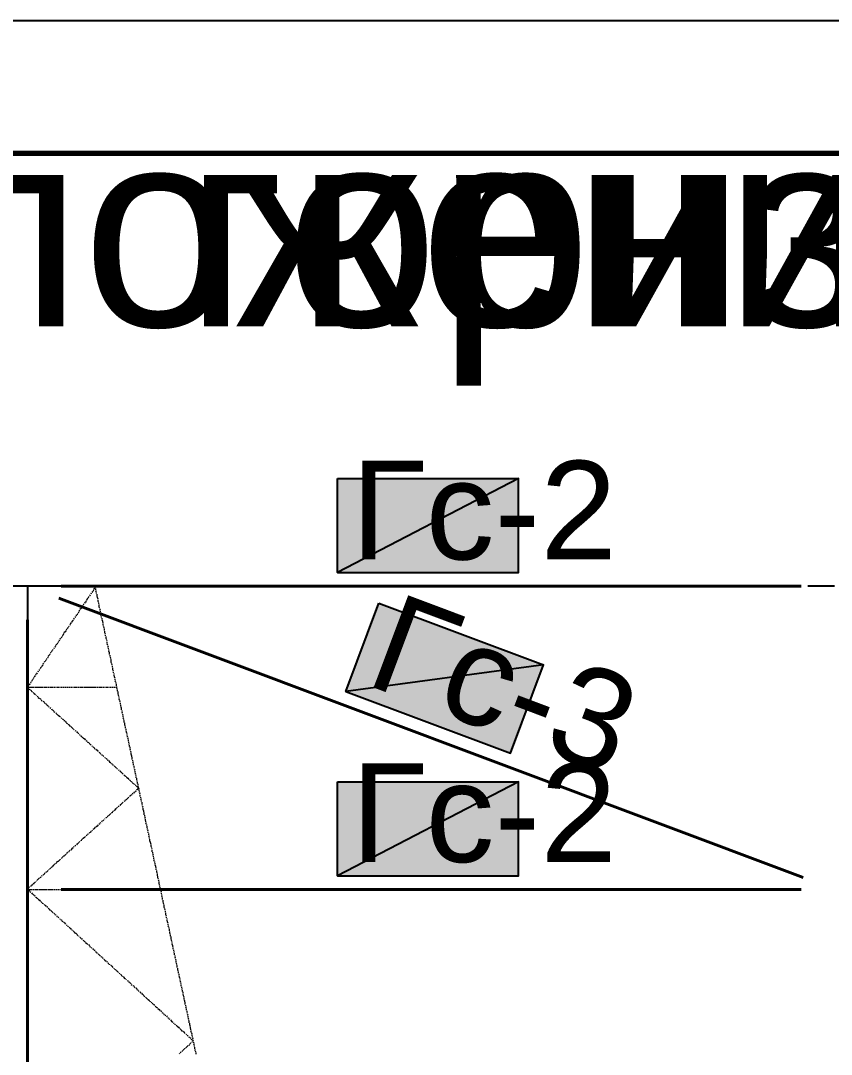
# Model space of a CAD drawing. Extents: x 0 to 604, y 0 to 420.
# Drawn here: x 169.57 to 199.69, y 381.6 to 420 of the extents above; entities that cross this region are included whole.
import ezdxf

# ---------------------------------------------------------------- set-up
doc = ezdxf.new("R2010")
doc.units = 0
doc.styles.add('TEYPDFCAD_TEXT', font='arial.ttf')

# ---------------------------------------------------------------- blocks, each defined once
blk = doc.blocks.new('A2-landscape')
for points in [[(594, 420), (0, 420)], [(589, 415), (20, 415)]]:
    blk.add_lwpolyline(points)

msp = doc.modelspace()

# ---------------------------------------------------------------- hatches: boundary and pattern name
at = {"true_color": 0xffffff}
h = msp.add_hatch(color=0, dxfattribs=at)
h.paths.add_polyline_path([(181.335, 402.992), (188.066, 402.992), (181.335, 399.5)])
h.paths.add_polyline_path([(188.066, 402.992), (181.335, 399.5), (188.066, 399.5)])
h = msp.add_hatch(color=0, dxfattribs=at)
h.paths.add_polyline_path([(182.88, 398.357), (188.997, 396.071), (181.652, 395.076)])
h.paths.add_polyline_path([(188.997, 396.071), (181.652, 395.076), (187.769, 392.79)])
h = msp.add_hatch(color=0, dxfattribs=at)
h.paths.add_polyline_path([(181.335, 391.731), (188.066, 391.731), (181.335, 388.239)])
h.paths.add_polyline_path([(188.066, 391.731), (181.335, 388.239), (188.066, 388.239)])

# ---------------------------------------------------------------- linework, layer by layer
at = {"color": 0, "lineweight": 0, "true_color": 0xffffff}
for p, q in [((181.335, 399.5), (188.066, 399.5)), ((181.652, 395.076), (187.769, 392.79)), ((181.335, 388.239), (188.066, 388.239))]:
    msp.add_line(p, q, dxfattribs=at)
at = {"color": 7, "lineweight": 25}
for p, q in [((173.313, 398.992), (153.31, 398.992)), ((169.82, 398.992), (169.82, 385.593)), ((175.81, 398.992), (174.815, 398.992)), ((197.316, 398.992), (177.313, 398.992)), ((199.813, 398.992), (198.818, 398.992)), ((169.82, 384.09), (169.82, 383.074))]:
    msp.add_line(p, q, dxfattribs=at)
at = {"color": 7, "lineweight": 40}
for p, q in [((198.565, 398.992), (171.069, 398.992)), ((198.649, 388.175), (170.984, 398.547)), ((169.82, 397.743), (169.82, 310.219)), ((198.565, 387.731), (171.069, 387.731))]:
    msp.add_line(p, q, dxfattribs=at)
at = {"color": 7, "lineweight": 5}
for p, q in [((172.339, 398.949), (172.318, 398.928)), ((172.339, 398.928), (172.339, 398.949)), ((172.085, 398.568), (172.043, 398.526)), ((172.106, 398.611), (172.085, 398.589)), ((172.149, 398.674), (172.127, 398.632)), ((172.191, 398.738), (172.17, 398.695)), ((172.233, 398.801), (172.212, 398.759)), ((172.275, 398.843), (172.254, 398.801)), ((172.318, 398.907), (172.275, 398.865)), ((172.36, 398.843), (172.36, 398.907)), ((172.381, 398.78), (172.36, 398.822)), ((172.381, 398.716), (172.381, 398.759)), ((172.403, 398.653), (172.403, 398.695)), ((172.424, 398.568), (172.403, 398.632)), ((172.445, 398.505), (172.424, 398.568)), ((171.831, 398.209), (171.81, 398.166)), ((171.873, 398.272), (171.852, 398.23)), ((171.916, 398.335), (171.894, 398.293)), ((171.958, 398.399), (171.937, 398.357)), ((172, 398.441), (171.979, 398.399)), ((172.043, 398.505), (172, 398.462)), ((172.445, 398.441), (172.445, 398.484)), ((172.466, 398.378), (172.445, 398.42)), ((172.487, 398.314), (172.466, 398.357)), ((172.487, 398.23), (172.487, 398.293)), ((172.508, 398.166), (172.487, 398.209)), ((171.556, 397.806), (171.535, 397.764)), ((171.598, 397.87), (171.577, 397.827)), ((171.641, 397.933), (171.619, 397.891)), ((171.683, 397.976), (171.662, 397.933)), ((171.725, 398.039), (171.704, 397.997)), ((171.768, 398.103), (171.725, 398.06)), ((171.81, 398.166), (171.768, 398.124)), ((172.53, 398.103), (172.508, 398.145)), ((172.53, 398.039), (172.53, 398.081)), ((172.551, 397.954), (172.551, 398.018)), ((172.572, 397.891), (172.551, 397.933)), ((172.572, 397.827), (172.572, 397.87)), ((172.593, 397.764), (172.593, 397.806)), ((171.323, 397.468), (171.302, 397.425)), ((171.365, 397.51), (171.344, 397.489)), ((171.408, 397.574), (171.387, 397.531)), ((171.45, 397.637), (171.408, 397.595)), ((171.492, 397.7), (171.45, 397.658)), ((171.535, 397.743), (171.492, 397.7)), ((172.614, 397.679), (172.593, 397.743)), ((172.635, 397.616), (172.614, 397.679)), ((172.635, 397.552), (172.635, 397.595)), ((172.656, 397.489), (172.635, 397.531)), ((172.678, 397.425), (172.656, 397.468)), ((171.048, 397.065), (171.027, 397.023)), ((171.09, 397.108), (171.069, 397.065)), ((171.132, 397.171), (171.111, 397.129)), ((171.175, 397.235), (171.132, 397.192)), ((171.217, 397.298), (171.175, 397.256)), ((171.26, 397.341), (171.217, 397.298)), ((171.281, 397.404), (171.26, 397.362)), ((172.678, 397.341), (172.678, 397.404)), ((172.699, 397.277), (172.699, 397.319)), ((172.72, 397.214), (172.699, 397.256)), ((172.72, 397.15), (172.72, 397.192)), ((172.741, 397.065), (172.741, 397.129)), ((172.762, 397.002), (172.741, 397.044)), ((170.773, 396.642), (170.751, 396.621)), ((170.815, 396.706), (170.794, 396.663)), ((170.857, 396.769), (170.836, 396.727)), ((170.9, 396.833), (170.857, 396.79)), ((170.942, 396.875), (170.9, 396.833)), ((170.984, 396.938), (170.942, 396.896)), ((171.006, 397.002), (170.984, 396.96)), ((172.784, 396.938), (172.762, 396.981)), ((172.784, 396.875), (172.784, 396.917)), ((172.805, 396.79), (172.784, 396.854)), ((172.826, 396.727), (172.805, 396.769)), ((172.826, 396.663), (172.826, 396.706)), ((172.847, 396.6), (172.847, 396.642)), ((170.54, 396.303), (170.519, 396.261)), ((170.582, 396.367), (170.561, 396.325)), ((170.625, 396.43), (170.582, 396.388)), ((170.667, 396.473), (170.625, 396.43)), ((170.688, 396.536), (170.667, 396.494)), ((170.73, 396.6), (170.709, 396.557)), ((172.868, 396.515), (172.847, 396.579)), ((172.868, 396.452), (172.868, 396.515)), ((172.889, 396.388), (172.889, 396.43)), ((172.911, 396.325), (172.889, 396.367)), ((172.932, 396.261), (172.911, 396.303)), ((170.265, 395.901), (170.244, 395.859)), ((170.307, 395.965), (170.286, 395.923)), ((170.349, 396.007), (170.307, 395.965)), ((170.392, 396.071), (170.349, 396.028)), ((170.413, 396.134), (170.392, 396.092)), ((170.455, 396.198), (170.434, 396.155)), ((170.498, 396.24), (170.476, 396.198)), ((172.932, 396.176), (172.932, 396.24)), ((172.953, 396.113), (172.932, 396.155)), ((172.974, 396.049), (172.953, 396.092)), ((172.974, 395.986), (172.974, 396.028)), ((172.995, 395.901), (172.995, 395.965)), ((173.016, 395.838), (172.995, 395.88)), ((169.989, 395.499), (169.968, 395.457)), ((170.032, 395.541), (170.011, 395.52)), ((170.074, 395.605), (170.032, 395.563)), ((170.117, 395.668), (170.074, 395.626)), ((170.138, 395.732), (170.117, 395.69)), ((170.18, 395.774), (170.159, 395.732)), ((170.222, 395.838), (170.201, 395.796)), ((173.016, 395.774), (173.016, 395.817)), ((173.037, 395.711), (173.037, 395.753)), ((173.059, 395.626), (173.037, 395.69)), ((173.08, 395.563), (173.059, 395.626)), ((173.08, 395.499), (173.08, 395.541)), ((169.841, 395.266), (169.82, 395.245)), ((169.82, 395.245), (169.863, 395.203)), ((169.82, 395.203), (169.82, 395.245)), ((169.82, 395.245), (169.863, 395.245)), ((169.82, 395.139), (169.82, 395.182)), ((169.82, 395.055), (169.82, 395.118)), ((169.863, 395.33), (169.841, 395.288)), ((169.863, 395.182), (169.905, 395.16)), ((169.905, 395.372), (169.884, 395.33)), ((169.884, 395.245), (169.926, 395.245)), ((169.947, 395.436), (169.926, 395.393)), ((169.926, 395.139), (169.968, 395.118)), ((169.947, 395.245), (169.989, 395.245)), ((170.011, 395.245), (170.074, 395.245)), ((170.095, 395.245), (170.138, 395.245)), ((170.159, 395.245), (170.201, 395.245)), ((170.222, 395.245), (170.286, 395.245)), ((170.307, 395.245), (170.349, 395.245)), ((170.37, 395.245), (170.413, 395.245)), ((170.434, 395.245), (170.498, 395.245)), ((170.519, 395.245), (170.561, 395.245)), ((170.582, 395.245), (170.625, 395.245)), ((170.646, 395.245), (170.709, 395.245)), ((170.709, 395.245), (170.773, 395.245)), ((170.794, 395.245), (170.836, 395.245)), ((170.857, 395.245), (170.9, 395.245)), ((170.921, 395.245), (170.984, 395.245)), ((171.006, 395.245), (171.048, 395.245)), ((171.069, 395.245), (171.111, 395.245)), ((171.132, 395.245), (171.196, 395.245)), ((171.217, 395.245), (171.26, 395.245)), ((171.281, 395.245), (171.323, 395.245)), ((171.344, 395.245), (171.408, 395.245)), ((171.429, 395.245), (171.471, 395.245)), ((171.492, 395.245), (171.535, 395.245)), ((171.556, 395.245), (171.619, 395.245)), ((171.619, 395.245), (171.683, 395.245)), ((171.704, 395.245), (171.746, 395.245)), ((171.768, 395.245), (171.81, 395.245)), ((171.831, 395.245), (171.894, 395.245)), ((171.916, 395.245), (171.958, 395.245)), ((171.979, 395.245), (172.022, 395.245)), ((172.043, 395.245), (172.106, 395.245)), ((172.127, 395.245), (172.17, 395.245)), ((172.191, 395.245), (172.233, 395.245)), ((172.254, 395.245), (172.318, 395.245)), ((172.339, 395.245), (172.381, 395.245)), ((172.403, 395.245), (172.445, 395.245)), ((172.466, 395.245), (172.53, 395.245)), ((172.53, 395.245), (172.593, 395.245)), ((172.614, 395.245), (172.656, 395.245)), ((172.678, 395.245), (172.72, 395.245)), ((172.741, 395.245), (172.805, 395.245)), ((172.826, 395.245), (172.868, 395.245)), ((172.889, 395.245), (172.932, 395.245)), ((172.953, 395.245), (173.016, 395.245)), ((173.037, 395.245), (173.08, 395.245)), ((173.101, 395.436), (173.08, 395.478)), ((173.122, 395.372), (173.101, 395.414)), ((173.101, 395.245), (173.143, 395.245)), ((173.122, 395.288), (173.122, 395.351)), ((173.143, 395.224), (173.143, 395.266)), ((173.165, 395.16), (173.143, 395.203)), ((173.165, 395.097), (173.165, 395.139)), ((169.82, 394.991), (169.82, 395.055)), ((169.82, 394.928), (169.82, 394.97)), ((169.82, 394.864), (169.82, 394.906)), ((169.82, 394.779), (169.82, 394.843)), ((169.82, 394.716), (169.82, 394.758)), ((169.968, 395.097), (170.011, 395.055)), ((170.032, 395.055), (170.053, 395.012)), ((170.074, 395.012), (170.117, 394.97)), ((170.138, 394.949), (170.159, 394.928)), ((170.18, 394.906), (170.222, 394.885)), ((170.222, 394.864), (170.265, 394.822)), ((170.286, 394.822), (170.328, 394.779)), ((170.328, 394.758), (170.37, 394.737)), ((173.186, 395.012), (173.186, 395.076)), ((173.207, 394.949), (173.186, 394.991)), ((173.228, 394.885), (173.207, 394.928)), ((173.228, 394.822), (173.228, 394.864)), ((173.249, 394.737), (173.228, 394.801)), ((169.82, 394.652), (169.82, 394.695)), ((169.82, 394.568), (169.82, 394.631)), ((169.82, 394.504), (169.82, 394.547)), ((169.82, 394.441), (169.82, 394.483)), ((169.82, 394.356), (169.82, 394.42)), ((169.82, 394.293), (169.82, 394.335)), ((170.392, 394.716), (170.434, 394.695)), ((170.434, 394.674), (170.476, 394.631)), ((170.498, 394.631), (170.519, 394.589)), ((170.54, 394.589), (170.582, 394.547)), ((170.603, 394.525), (170.625, 394.504)), ((170.646, 394.483), (170.688, 394.462)), ((170.709, 394.441), (170.73, 394.399)), ((170.751, 394.399), (170.794, 394.356)), ((170.794, 394.335), (170.836, 394.314)), ((173.27, 394.674), (173.249, 394.716)), ((173.27, 394.61), (173.27, 394.652)), ((173.292, 394.547), (173.292, 394.589)), ((173.313, 394.462), (173.292, 394.525)), ((173.313, 394.399), (173.313, 394.462)), ((173.334, 394.335), (173.334, 394.377)), ((169.82, 394.229), (169.82, 394.271)), ((169.82, 394.144), (169.82, 394.208)), ((169.82, 394.081), (169.82, 394.144)), ((169.82, 394.017), (169.82, 394.06)), ((169.82, 393.954), (169.82, 393.996)), ((170.857, 394.293), (170.9, 394.271)), ((170.9, 394.25), (170.942, 394.208)), ((170.963, 394.208), (171.006, 394.166)), ((171.006, 394.166), (171.048, 394.123)), ((171.069, 394.102), (171.09, 394.081)), ((171.111, 394.06), (171.154, 394.039)), ((171.175, 394.017), (171.196, 393.975)), ((171.217, 393.975), (171.26, 393.933)), ((173.355, 394.271), (173.334, 394.314)), ((173.376, 394.208), (173.355, 394.25)), ((173.376, 394.123), (173.376, 394.187)), ((173.397, 394.06), (173.376, 394.102)), ((173.418, 393.996), (173.397, 394.039)), ((173.418, 393.933), (173.418, 393.975)), ((169.82, 393.869), (169.82, 393.933)), ((169.82, 393.806), (169.82, 393.848)), ((169.82, 393.742), (169.82, 393.785)), ((169.82, 393.658), (169.82, 393.721)), ((169.82, 393.594), (169.82, 393.637)), ((169.82, 393.531), (169.82, 393.573)), ((171.26, 393.912), (171.302, 393.89)), ((171.323, 393.869), (171.365, 393.848)), ((171.365, 393.827), (171.408, 393.785)), ((171.429, 393.785), (171.471, 393.742)), ((171.471, 393.742), (171.513, 393.7)), ((171.535, 393.679), (171.556, 393.658)), ((171.577, 393.637), (171.619, 393.615)), ((171.641, 393.594), (171.662, 393.552)), ((173.44, 393.848), (173.44, 393.912)), ((173.461, 393.785), (173.44, 393.827)), ((173.461, 393.721), (173.461, 393.764)), ((173.482, 393.658), (173.482, 393.7)), ((173.503, 393.573), (173.482, 393.637)), ((173.524, 393.51), (173.503, 393.573)), ((169.82, 393.446), (169.82, 393.51)), ((169.82, 393.382), (169.82, 393.425)), ((169.82, 393.319), (169.82, 393.361)), ((169.82, 393.234), (169.82, 393.298)), ((169.82, 393.171), (169.82, 393.234)), ((171.683, 393.552), (171.725, 393.51)), ((171.746, 393.488), (171.768, 393.467)), ((171.789, 393.446), (171.831, 393.425)), ((171.831, 393.404), (171.873, 393.361)), ((171.894, 393.361), (171.937, 393.319)), ((171.937, 393.319), (171.979, 393.277)), ((172, 393.255), (172.043, 393.234)), ((172.043, 393.213), (172.085, 393.192)), ((173.524, 393.446), (173.524, 393.488)), ((173.546, 393.382), (173.524, 393.425)), ((173.567, 393.319), (173.546, 393.361)), ((173.567, 393.234), (173.567, 393.298)), ((173.588, 393.171), (173.588, 393.213)), ((169.82, 393.107), (169.82, 393.15)), ((169.82, 393.044), (169.82, 393.086)), ((169.82, 392.959), (169.82, 393.023)), ((169.82, 392.896), (169.82, 392.938)), ((169.82, 392.832), (169.82, 392.874)), ((169.82, 392.747), (169.82, 392.811)), ((172.106, 393.171), (172.127, 393.128)), ((172.149, 393.128), (172.191, 393.086)), ((172.212, 393.065), (172.233, 393.044)), ((172.254, 393.023), (172.297, 393.002)), ((172.297, 392.98), (172.339, 392.938)), ((172.36, 392.938), (172.403, 392.896)), ((172.403, 392.896), (172.445, 392.853)), ((172.466, 392.832), (172.508, 392.811)), ((173.609, 393.107), (173.588, 393.15)), ((173.609, 393.044), (173.609, 393.086)), ((173.63, 392.959), (173.63, 393.023)), ((173.651, 392.896), (173.63, 392.938)), ((173.673, 392.832), (173.651, 392.874)), ((173.673, 392.769), (173.673, 392.811)), ((169.82, 392.684), (169.82, 392.726)), ((169.82, 392.62), (169.82, 392.663)), ((169.82, 392.536), (169.82, 392.599)), ((169.82, 392.472), (169.82, 392.515)), ((169.82, 392.409), (169.82, 392.451)), ((172.508, 392.79), (172.551, 392.769)), ((172.572, 392.747), (172.593, 392.705)), ((172.614, 392.705), (172.656, 392.663)), ((172.678, 392.642), (172.699, 392.62)), ((172.72, 392.599), (172.762, 392.578)), ((172.784, 392.557), (172.805, 392.515)), ((172.826, 392.515), (172.868, 392.472)), ((172.868, 392.472), (172.911, 392.43)), ((173.694, 392.684), (173.673, 392.747)), ((173.715, 392.62), (173.694, 392.684)), ((173.715, 392.557), (173.715, 392.599)), ((173.736, 392.493), (173.736, 392.536)), ((173.757, 392.43), (173.736, 392.472)), ((169.82, 392.324), (169.82, 392.388)), ((169.82, 392.261), (169.82, 392.324)), ((169.82, 392.197), (169.82, 392.239)), ((169.82, 392.134), (169.82, 392.176)), ((169.82, 392.049), (169.82, 392.113)), ((172.932, 392.409), (172.974, 392.388)), ((172.974, 392.366), (173.016, 392.345)), ((173.037, 392.324), (173.08, 392.282)), ((173.08, 392.282), (173.122, 392.239)), ((173.143, 392.218), (173.165, 392.197)), ((173.186, 392.176), (173.228, 392.155)), ((173.249, 392.134), (173.27, 392.091)), ((173.292, 392.091), (173.334, 392.049)), ((173.334, 392.049), (173.376, 392.007)), ((173.757, 392.345), (173.757, 392.409)), ((173.778, 392.282), (173.778, 392.324)), ((173.799, 392.218), (173.778, 392.261)), ((173.821, 392.155), (173.799, 392.197)), ((173.821, 392.07), (173.821, 392.134)), ((173.842, 392.007), (173.821, 392.049)), ((169.82, 391.985), (169.82, 392.028)), ((169.82, 391.922), (169.82, 391.964)), ((169.82, 391.837), (169.82, 391.901)), ((169.82, 391.774), (169.82, 391.816)), ((169.82, 391.71), (169.82, 391.753)), ((169.82, 391.626), (169.82, 391.689)), ((173.397, 391.985), (173.44, 391.964)), ((173.44, 391.943), (173.482, 391.922)), ((173.503, 391.901), (173.546, 391.858)), ((173.546, 391.858), (173.588, 391.816)), ((173.609, 391.795), (173.651, 391.774)), ((173.651, 391.753), (173.694, 391.731)), ((173.715, 391.71), (173.736, 391.668)), ((173.757, 391.668), (173.799, 391.626)), ((173.863, 391.943), (173.842, 391.985)), ((173.863, 391.88), (173.863, 391.922)), ((173.884, 391.795), (173.884, 391.858)), ((173.905, 391.731), (173.884, 391.774)), ((173.905, 391.668), (173.905, 391.71)), ((169.82, 391.562), (169.82, 391.604)), ((169.82, 391.499), (169.82, 391.541)), ((169.82, 391.414), (169.82, 391.478)), ((169.82, 391.351), (169.82, 391.414)), ((169.82, 391.287), (169.82, 391.329)), ((169.82, 391.223), (169.82, 391.266)), ((173.736, 391.308), (173.715, 391.266)), ((173.799, 391.351), (173.757, 391.308)), ((173.821, 391.626), (173.842, 391.583)), ((173.842, 391.393), (173.821, 391.351)), ((173.863, 391.562), (173.905, 391.541)), ((173.905, 391.435), (173.863, 391.414)), ((173.905, 391.52), (173.948, 391.499)), ((173.948, 391.499), (173.905, 391.456)), ((173.927, 391.604), (173.927, 391.647)), ((173.948, 391.52), (173.927, 391.583)), ((173.969, 391.456), (173.948, 391.52)), ((173.969, 391.393), (173.969, 391.435)), ((173.99, 391.329), (173.969, 391.372)), ((174.011, 391.266), (173.99, 391.308)), ((169.82, 391.139), (169.82, 391.202)), ((169.82, 391.075), (169.82, 391.118)), ((169.82, 391.012), (169.82, 391.054)), ((169.82, 390.927), (169.82, 390.991)), ((169.82, 390.864), (169.82, 390.906)), ((173.27, 390.885), (173.249, 390.842)), ((173.334, 390.927), (173.292, 390.885)), ((173.376, 390.969), (173.334, 390.927)), ((173.44, 391.012), (173.397, 390.991)), ((173.482, 391.054), (173.44, 391.033)), ((173.546, 391.118), (173.503, 391.075)), ((173.588, 391.16), (173.546, 391.118)), ((173.651, 391.202), (173.609, 391.181)), ((173.694, 391.245), (173.651, 391.223)), ((174.011, 391.181), (174.011, 391.245)), ((174.032, 391.118), (174.032, 391.16)), ((174.054, 391.054), (174.032, 391.096)), ((174.054, 390.991), (174.054, 391.033)), ((174.075, 390.906), (174.075, 390.969)), ((174.096, 390.842), (174.075, 390.885)), ((169.82, 390.8), (169.82, 390.842)), ((169.82, 390.716), (169.82, 390.779)), ((169.82, 390.652), (169.82, 390.694)), ((169.82, 390.589), (169.82, 390.631)), ((169.82, 390.504), (169.82, 390.567)), ((169.82, 390.44), (169.82, 390.504)), ((172.868, 390.504), (172.826, 390.461)), ((172.911, 390.546), (172.868, 390.504)), ((172.974, 390.589), (172.932, 390.567)), ((173.016, 390.631), (172.974, 390.61)), ((173.08, 390.694), (173.037, 390.652)), ((173.122, 390.737), (173.08, 390.694)), ((173.165, 390.779), (173.143, 390.758)), ((173.228, 390.821), (173.186, 390.8)), ((174.117, 390.779), (174.096, 390.821)), ((174.117, 390.716), (174.117, 390.758)), ((174.138, 390.631), (174.117, 390.694)), ((174.159, 390.567), (174.138, 390.631)), ((174.159, 390.504), (174.159, 390.546)), ((169.82, 390.377), (169.82, 390.419)), ((169.82, 390.313), (169.82, 390.356)), ((169.82, 390.229), (169.82, 390.292)), ((169.82, 390.165), (169.82, 390.207)), ((169.82, 390.102), (169.82, 390.144)), ((172.445, 390.123), (172.403, 390.08)), ((172.508, 390.165), (172.466, 390.144)), ((172.551, 390.207), (172.508, 390.186)), ((172.593, 390.271), (172.572, 390.229)), ((172.656, 390.313), (172.614, 390.271)), ((172.699, 390.356), (172.678, 390.334)), ((172.762, 390.398), (172.72, 390.377)), ((172.805, 390.461), (172.784, 390.419)), ((174.18, 390.44), (174.18, 390.483)), ((174.202, 390.377), (174.18, 390.419)), ((174.202, 390.292), (174.202, 390.356)), ((174.223, 390.229), (174.223, 390.271)), ((174.244, 390.165), (174.223, 390.207)), ((174.265, 390.102), (174.244, 390.144)), ((169.82, 390.017), (169.82, 390.08)), ((169.82, 389.953), (169.82, 389.996)), ((169.82, 389.89), (169.82, 389.932)), ((169.82, 389.805), (169.82, 389.869)), ((169.82, 389.742), (169.82, 389.784)), ((172.043, 389.742), (172, 389.721)), ((172.085, 389.784), (172.043, 389.763)), ((172.127, 389.848), (172.106, 389.805)), ((172.191, 389.89), (172.149, 389.848)), ((172.233, 389.932), (172.212, 389.911)), ((172.297, 389.975), (172.254, 389.953)), ((172.339, 390.038), (172.297, 389.996)), ((172.403, 390.08), (172.36, 390.038)), ((174.265, 390.017), (174.265, 390.08)), ((174.286, 389.953), (174.265, 389.996)), ((174.308, 389.89), (174.286, 389.932)), ((174.308, 389.827), (174.308, 389.869)), ((174.329, 389.742), (174.329, 389.805)), ((169.82, 389.678), (169.82, 389.721)), ((169.82, 389.594), (169.82, 389.657)), ((169.82, 389.53), (169.82, 389.594)), ((169.82, 389.467), (169.82, 389.509)), ((169.82, 389.403), (169.82, 389.445)), ((169.82, 389.318), (169.82, 389.382)), ((171.619, 389.361), (171.577, 389.34)), ((171.662, 389.424), (171.641, 389.382)), ((171.725, 389.467), (171.683, 389.424)), ((171.768, 389.509), (171.746, 389.488)), ((171.831, 389.551), (171.789, 389.53)), ((171.873, 389.615), (171.831, 389.572)), ((171.937, 389.657), (171.894, 389.615)), ((171.979, 389.699), (171.937, 389.657)), ((174.35, 389.678), (174.329, 389.721)), ((174.35, 389.615), (174.35, 389.657)), ((174.371, 389.551), (174.371, 389.594)), ((174.392, 389.467), (174.371, 389.53)), ((174.413, 389.403), (174.392, 389.467)), ((174.413, 389.34), (174.413, 389.382)), ((169.82, 389.255), (169.82, 389.297)), ((169.82, 389.192), (169.82, 389.234)), ((169.82, 389.107), (169.82, 389.17)), ((169.82, 389.043), (169.82, 389.086)), ((169.82, 388.98), (169.82, 389.022)), ((171.196, 389.001), (171.175, 388.959)), ((171.26, 389.043), (171.217, 389.001)), ((171.302, 389.086), (171.26, 389.065)), ((171.365, 389.128), (171.323, 389.107)), ((171.408, 389.192), (171.365, 389.149)), ((171.471, 389.234), (171.429, 389.192)), ((171.513, 389.276), (171.471, 389.234)), ((171.556, 389.318), (171.535, 389.297)), ((174.435, 389.276), (174.413, 389.318)), ((174.456, 389.213), (174.435, 389.255)), ((174.456, 389.128), (174.456, 389.192)), ((174.477, 389.065), (174.477, 389.107)), ((174.498, 389.001), (174.477, 389.043)), ((174.498, 388.937), (174.498, 388.98)), ((169.82, 388.895), (169.82, 388.959)), ((169.82, 388.832), (169.82, 388.874)), ((169.82, 388.768), (169.82, 388.81)), ((169.82, 388.683), (169.82, 388.747)), ((169.82, 388.62), (169.82, 388.683)), ((169.82, 388.557), (169.82, 388.599)), ((170.73, 388.578), (170.709, 388.535)), ((170.794, 388.62), (170.751, 388.578)), ((170.836, 388.662), (170.794, 388.641)), ((170.9, 388.705), (170.857, 388.683)), ((170.942, 388.768), (170.9, 388.726)), ((171.006, 388.81), (170.963, 388.768)), ((171.048, 388.853), (171.006, 388.81)), ((171.09, 388.895), (171.069, 388.874)), ((171.154, 388.959), (171.111, 388.916)), ((174.519, 388.853), (174.519, 388.916)), ((174.54, 388.789), (174.519, 388.832)), ((174.561, 388.726), (174.54, 388.768)), ((174.561, 388.662), (174.561, 388.705)), ((174.583, 388.578), (174.561, 388.641)), ((174.604, 388.514), (174.583, 388.578)), ((169.82, 388.493), (169.82, 388.535)), ((169.82, 388.408), (169.82, 388.472)), ((169.82, 388.345), (169.82, 388.387)), ((169.82, 388.281), (169.82, 388.324)), ((169.82, 388.197), (169.82, 388.26)), ((170.328, 388.197), (170.286, 388.154)), ((170.37, 388.239), (170.328, 388.218)), ((170.434, 388.281), (170.392, 388.26)), ((170.476, 388.345), (170.434, 388.303)), ((170.519, 388.387), (170.498, 388.345)), ((170.582, 388.43), (170.54, 388.387)), ((170.625, 388.472), (170.603, 388.451)), ((170.688, 388.535), (170.646, 388.493)), ((174.604, 388.451), (174.604, 388.493)), ((174.625, 388.387), (174.625, 388.43)), ((174.646, 388.324), (174.625, 388.366)), ((174.646, 388.239), (174.646, 388.303)), ((174.667, 388.175), (174.667, 388.218)), ((169.82, 388.133), (169.82, 388.175)), ((169.82, 388.07), (169.82, 388.112)), ((169.82, 387.985), (169.82, 388.048)), ((169.82, 387.921), (169.82, 387.964)), ((169.82, 387.858), (169.82, 387.9)), ((169.82, 387.773), (169.82, 387.837)), ((169.905, 387.816), (169.863, 387.795)), ((169.968, 387.858), (169.926, 387.837)), ((170.011, 387.921), (169.968, 387.879)), ((170.053, 387.964), (170.032, 387.921)), ((170.117, 388.006), (170.074, 387.964)), ((170.159, 388.048), (170.138, 388.027)), ((170.222, 388.112), (170.18, 388.07)), ((170.265, 388.154), (170.222, 388.112)), ((174.689, 388.112), (174.667, 388.154)), ((174.71, 388.048), (174.689, 388.091)), ((174.71, 387.964), (174.71, 388.027)), ((174.731, 387.9), (174.71, 387.943)), ((174.752, 387.837), (174.731, 387.879)), ((174.752, 387.773), (174.752, 387.816)), ((169.863, 387.773), (169.82, 387.731)), ((169.82, 387.71), (169.82, 387.773)), ((169.82, 387.731), (169.863, 387.731)), ((169.82, 387.731), (169.841, 387.71)), ((169.82, 387.646), (169.82, 387.689)), ((169.82, 387.583), (169.82, 387.625)), ((169.82, 387.498), (169.82, 387.562)), ((169.82, 387.435), (169.82, 387.477)), ((169.863, 387.71), (169.905, 387.667)), ((169.884, 387.731), (169.926, 387.731)), ((169.905, 387.646), (169.947, 387.625)), ((169.947, 387.731), (170.011, 387.731)), ((169.968, 387.604), (169.989, 387.562)), ((170.011, 387.562), (170.053, 387.519)), ((170.032, 387.731), (170.074, 387.731)), ((170.074, 387.519), (170.095, 387.477)), ((170.095, 387.731), (170.138, 387.731)), ((170.117, 387.456), (170.159, 387.435)), ((170.159, 387.731), (170.222, 387.731)), ((170.244, 387.731), (170.286, 387.731)), ((170.307, 387.731), (170.349, 387.731)), ((170.37, 387.731), (170.434, 387.731)), ((170.455, 387.731), (170.498, 387.731)), ((170.519, 387.731), (170.561, 387.731)), ((170.582, 387.731), (170.646, 387.731)), ((170.646, 387.731), (170.709, 387.731)), ((170.73, 387.731), (170.773, 387.731)), ((170.794, 387.731), (170.836, 387.731)), ((170.857, 387.731), (170.921, 387.731)), ((170.942, 387.731), (170.984, 387.731)), ((171.006, 387.731), (171.048, 387.731)), ((171.069, 387.731), (171.132, 387.731)), ((171.154, 387.731), (171.196, 387.731)), ((171.217, 387.731), (171.26, 387.731)), ((171.281, 387.731), (171.344, 387.731)), ((171.365, 387.731), (171.408, 387.731)), ((171.429, 387.731), (171.471, 387.731)), ((171.492, 387.731), (171.556, 387.731)), ((171.556, 387.731), (171.619, 387.731)), ((171.641, 387.731), (171.683, 387.731)), ((171.704, 387.731), (171.746, 387.731)), ((171.768, 387.731), (171.831, 387.731)), ((171.852, 387.731), (171.894, 387.731)), ((171.916, 387.731), (171.958, 387.731)), ((171.979, 387.731), (172.043, 387.731)), ((172.064, 387.731), (172.106, 387.731)), ((172.127, 387.731), (172.17, 387.731)), ((172.191, 387.731), (172.254, 387.731)), ((172.275, 387.731), (172.318, 387.731)), ((172.339, 387.731), (172.381, 387.731)), ((172.403, 387.731), (172.466, 387.731)), ((172.466, 387.731), (172.53, 387.731)), ((172.551, 387.731), (172.593, 387.731)), ((172.614, 387.731), (172.656, 387.731)), ((172.678, 387.731), (172.741, 387.731)), ((172.762, 387.731), (172.805, 387.731)), ((172.826, 387.731), (172.868, 387.731)), ((172.889, 387.731), (172.953, 387.731)), ((172.974, 387.731), (173.016, 387.731)), ((173.037, 387.731), (173.08, 387.731)), ((173.101, 387.731), (173.165, 387.731)), ((173.186, 387.731), (173.228, 387.731)), ((173.249, 387.731), (173.292, 387.731)), ((173.313, 387.731), (173.376, 387.731)), ((173.376, 387.731), (173.44, 387.731)), ((173.461, 387.731), (173.503, 387.731)), ((173.524, 387.731), (173.567, 387.731)), ((173.588, 387.731), (173.651, 387.731)), ((173.673, 387.731), (173.715, 387.731)), ((173.736, 387.731), (173.778, 387.731)), ((173.799, 387.731), (173.863, 387.731)), ((173.884, 387.731), (173.927, 387.731)), ((173.948, 387.731), (173.99, 387.731)), ((174.011, 387.731), (174.075, 387.731)), ((174.096, 387.731), (174.138, 387.731)), ((174.159, 387.731), (174.202, 387.731)), ((174.223, 387.731), (174.265, 387.731)), ((174.286, 387.731), (174.35, 387.731)), ((174.371, 387.731), (174.413, 387.731)), ((174.435, 387.731), (174.477, 387.731)), ((174.498, 387.731), (174.561, 387.731)), ((174.583, 387.731), (174.625, 387.731)), ((174.646, 387.731), (174.689, 387.731)), ((174.71, 387.731), (174.773, 387.731)), ((174.773, 387.689), (174.752, 387.752)), ((174.794, 387.625), (174.773, 387.689)), ((174.794, 387.562), (174.794, 387.604)), ((174.815, 387.498), (174.815, 387.541)), ((174.837, 387.435), (174.815, 387.477)), ((169.82, 387.371), (169.82, 387.413)), ((169.82, 387.286), (169.82, 387.35)), ((169.82, 387.223), (169.82, 387.265)), ((169.82, 387.159), (169.82, 387.202)), ((169.82, 387.075), (169.82, 387.138)), ((169.82, 387.011), (169.82, 387.054)), ((170.159, 387.413), (170.201, 387.392)), ((170.222, 387.371), (170.265, 387.329)), ((170.265, 387.329), (170.307, 387.286)), ((170.328, 387.265), (170.37, 387.244)), ((170.37, 387.223), (170.413, 387.202)), ((170.434, 387.181), (170.455, 387.138)), ((170.476, 387.138), (170.519, 387.096)), ((170.54, 387.096), (170.561, 387.054)), ((174.837, 387.35), (174.837, 387.413)), ((174.858, 387.286), (174.858, 387.329)), ((174.879, 387.223), (174.858, 387.265)), ((174.9, 387.159), (174.879, 387.202)), ((174.9, 387.075), (174.9, 387.138)), ((174.921, 387.011), (174.9, 387.054)), ((169.82, 386.948), (169.82, 386.99)), ((169.82, 386.863), (169.82, 386.927)), ((169.82, 386.8), (169.82, 386.863)), ((169.82, 386.736), (169.82, 386.779)), ((169.82, 386.673), (169.82, 386.715)), ((170.582, 387.032), (170.625, 387.011)), ((170.625, 386.99), (170.667, 386.948)), ((170.688, 386.948), (170.73, 386.906)), ((170.73, 386.906), (170.773, 386.863)), ((170.794, 386.842), (170.836, 386.821)), ((170.836, 386.8), (170.879, 386.779)), ((170.9, 386.757), (170.921, 386.715)), ((170.942, 386.715), (170.984, 386.673)), ((174.942, 386.948), (174.921, 386.99)), ((174.942, 386.884), (174.942, 386.927)), ((174.964, 386.8), (174.964, 386.863)), ((174.985, 386.736), (174.964, 386.779)), ((174.985, 386.673), (174.985, 386.715)), ((169.82, 386.588), (169.82, 386.651)), ((169.82, 386.524), (169.82, 386.567)), ((169.82, 386.461), (169.82, 386.503)), ((169.82, 386.376), (169.82, 386.44)), ((169.82, 386.313), (169.82, 386.355)), ((169.82, 386.249), (169.82, 386.292)), ((171.006, 386.651), (171.027, 386.63)), ((171.048, 386.609), (171.09, 386.588)), ((171.09, 386.567), (171.132, 386.524)), ((171.154, 386.524), (171.196, 386.482)), ((171.196, 386.482), (171.238, 386.44)), ((171.26, 386.419), (171.281, 386.397)), ((171.302, 386.376), (171.344, 386.334)), ((171.365, 386.334), (171.387, 386.292)), ((171.408, 386.292), (171.45, 386.249)), ((175.006, 386.609), (175.006, 386.651)), ((175.027, 386.524), (175.006, 386.588)), ((175.048, 386.461), (175.027, 386.524)), ((175.048, 386.397), (175.048, 386.44)), ((175.07, 386.334), (175.048, 386.376)), ((175.091, 386.271), (175.07, 386.313)), ((169.82, 386.165), (169.82, 386.228)), ((169.82, 386.101), (169.82, 386.144)), ((169.82, 386.038), (169.82, 386.08)), ((169.82, 385.953), (169.82, 386.017)), ((169.82, 385.889), (169.82, 385.953)), ((171.471, 386.228), (171.492, 386.207)), ((171.513, 386.186), (171.556, 386.165)), ((171.556, 386.144), (171.598, 386.101)), ((171.619, 386.101), (171.662, 386.059)), ((171.662, 386.038), (171.704, 386.017)), ((171.725, 385.995), (171.746, 385.974)), ((171.768, 385.953), (171.81, 385.911)), ((171.831, 385.911), (171.852, 385.868)), ((175.091, 386.186), (175.091, 386.249)), ((175.112, 386.122), (175.112, 386.165)), ((175.133, 386.059), (175.112, 386.101)), ((175.133, 385.995), (175.133, 386.038)), ((175.154, 385.911), (175.154, 385.974)), ((175.175, 385.847), (175.154, 385.889)), ((169.82, 385.826), (169.82, 385.868)), ((169.82, 385.762), (169.82, 385.805)), ((169.82, 385.678), (169.82, 385.741)), ((169.82, 385.614), (169.82, 385.657)), ((169.82, 385.551), (169.82, 385.593)), ((169.82, 385.466), (169.82, 385.53)), ((171.873, 385.847), (171.916, 385.826)), ((171.916, 385.805), (171.958, 385.784)), ((171.979, 385.762), (172.022, 385.72)), ((172.022, 385.72), (172.064, 385.678)), ((172.085, 385.678), (172.127, 385.635)), ((172.127, 385.614), (172.17, 385.593)), ((172.191, 385.572), (172.212, 385.551)), ((172.233, 385.53), (172.275, 385.487)), ((175.196, 385.784), (175.175, 385.826)), ((175.196, 385.72), (175.196, 385.762)), ((175.218, 385.635), (175.196, 385.699)), ((175.239, 385.572), (175.218, 385.635)), ((175.239, 385.509), (175.239, 385.551)), ((169.82, 385.403), (169.82, 385.445)), ((169.82, 385.339), (169.82, 385.382)), ((169.82, 385.255), (169.82, 385.318)), ((169.82, 385.191), (169.82, 385.233)), ((169.82, 385.127), (169.82, 385.17)), ((172.297, 385.487), (172.318, 385.445)), ((172.339, 385.424), (172.381, 385.403)), ((172.381, 385.382), (172.424, 385.36)), ((172.445, 385.339), (172.487, 385.297)), ((172.487, 385.297), (172.53, 385.255)), ((172.551, 385.233), (172.593, 385.212)), ((172.593, 385.191), (172.635, 385.17)), ((172.656, 385.149), (172.678, 385.106)), ((175.26, 385.445), (175.26, 385.487)), ((175.281, 385.382), (175.26, 385.424)), ((175.281, 385.297), (175.281, 385.36)), ((175.302, 385.233), (175.302, 385.276)), ((175.323, 385.17), (175.302, 385.212)), ((175.345, 385.106), (175.323, 385.149)), ((169.82, 385.043), (169.82, 385.106)), ((169.82, 384.979), (169.82, 385.043)), ((169.82, 384.916), (169.82, 384.958)), ((169.82, 384.852), (169.82, 384.895)), ((169.82, 384.768), (169.82, 384.831)), ((169.82, 384.704), (169.82, 384.746)), ((172.699, 385.106), (172.741, 385.064)), ((172.762, 385.064), (172.784, 385.022)), ((172.805, 385), (172.847, 384.979)), ((172.847, 384.958), (172.889, 384.937)), ((172.911, 384.916), (172.953, 384.873)), ((172.953, 384.873), (172.995, 384.831)), ((173.016, 384.81), (173.037, 384.789)), ((173.059, 384.768), (173.101, 384.746)), ((175.345, 385.022), (175.345, 385.085)), ((175.366, 384.958), (175.345, 385)), ((175.387, 384.895), (175.366, 384.937)), ((175.387, 384.831), (175.387, 384.873)), ((175.408, 384.746), (175.408, 384.81)), ((169.82, 384.641), (169.82, 384.683)), ((169.82, 384.556), (169.82, 384.62)), ((169.82, 384.492), (169.82, 384.535)), ((169.82, 384.429), (169.82, 384.471)), ((169.82, 384.344), (169.82, 384.408)), ((173.122, 384.725), (173.143, 384.683)), ((173.165, 384.683), (173.207, 384.641)), ((173.228, 384.62), (173.249, 384.598)), ((173.27, 384.577), (173.313, 384.556)), ((173.313, 384.535), (173.355, 384.492)), ((173.376, 384.492), (173.418, 384.45)), ((173.418, 384.45), (173.461, 384.408)), ((173.482, 384.387), (173.503, 384.365)), ((175.429, 384.683), (175.408, 384.725)), ((175.429, 384.62), (175.429, 384.662)), ((175.451, 384.556), (175.451, 384.598)), ((175.472, 384.471), (175.451, 384.535)), ((175.493, 384.408), (175.472, 384.471)), ((175.493, 384.344), (175.493, 384.387)), ((169.82, 384.281), (169.82, 384.323)), ((169.82, 384.217), (169.82, 384.26)), ((169.82, 384.133), (169.82, 384.196)), ((169.82, 384.069), (169.82, 384.133)), ((169.82, 384.006), (169.82, 384.048)), ((169.82, 383.942), (169.82, 383.985)), ((173.524, 384.344), (173.567, 384.323)), ((173.588, 384.302), (173.609, 384.26)), ((173.63, 384.26), (173.673, 384.217)), ((173.673, 384.196), (173.715, 384.175)), ((173.736, 384.154), (173.778, 384.133)), ((173.778, 384.111), (173.821, 384.069)), ((173.842, 384.069), (173.884, 384.027)), ((173.884, 384.006), (173.927, 383.985)), ((175.514, 384.281), (175.493, 384.323)), ((175.535, 384.217), (175.514, 384.26)), ((175.535, 384.133), (175.535, 384.196)), ((175.556, 384.069), (175.556, 384.111)), ((175.577, 384.006), (175.556, 384.048)), ((175.577, 383.942), (175.577, 383.985)), ((169.82, 383.858), (169.82, 383.921)), ((169.82, 383.794), (169.82, 383.836)), ((169.82, 383.73), (169.82, 383.773)), ((169.82, 383.646), (169.82, 383.709)), ((169.82, 383.582), (169.82, 383.625)), ((173.948, 383.963), (173.969, 383.942)), ((173.99, 383.921), (174.032, 383.879)), ((174.054, 383.879), (174.075, 383.836)), ((174.096, 383.836), (174.138, 383.794)), ((174.138, 383.773), (174.18, 383.752)), ((174.202, 383.73), (174.244, 383.688)), ((174.244, 383.688), (174.286, 383.646)), ((174.308, 383.646), (174.35, 383.603)), ((175.599, 383.858), (175.599, 383.921)), ((175.62, 383.794), (175.599, 383.836)), ((175.641, 383.73), (175.62, 383.773)), ((175.641, 383.667), (175.641, 383.709)), ((175.662, 383.582), (175.641, 383.646)), ((169.82, 383.519), (169.82, 383.561)), ((169.82, 383.434), (169.82, 383.498)), ((169.82, 383.371), (169.82, 383.413)), ((169.82, 383.307), (169.82, 383.349)), ((169.82, 383.223), (169.82, 383.286)), ((169.82, 383.159), (169.82, 383.223)), ((174.35, 383.582), (174.392, 383.561)), ((174.413, 383.54), (174.435, 383.519)), ((174.456, 383.498), (174.498, 383.455)), ((174.519, 383.455), (174.54, 383.413)), ((174.561, 383.392), (174.604, 383.371)), ((174.604, 383.349), (174.646, 383.328)), ((174.667, 383.307), (174.71, 383.265)), ((174.71, 383.265), (174.752, 383.223)), ((174.773, 383.223), (174.794, 383.18)), ((175.683, 383.519), (175.662, 383.582)), ((175.683, 383.455), (175.683, 383.498)), ((175.704, 383.392), (175.704, 383.434)), ((175.726, 383.328), (175.704, 383.371)), ((175.726, 383.244), (175.726, 383.307)), ((175.747, 383.18), (175.747, 383.223)), ((169.82, 383.096), (169.82, 383.138)), ((169.82, 383.032), (169.82, 383.074)), ((169.82, 382.947), (169.82, 383.011)), ((169.82, 382.884), (169.82, 382.926)), ((169.82, 382.82), (169.82, 382.863)), ((174.815, 383.159), (174.858, 383.138)), ((174.879, 383.117), (174.9, 383.074)), ((174.921, 383.074), (174.964, 383.032)), ((174.985, 383.032), (175.006, 382.99)), ((175.027, 382.968), (175.07, 382.947)), ((175.07, 382.926), (175.112, 382.905)), ((175.133, 382.884), (175.175, 382.841)), ((175.175, 382.841), (175.218, 382.799)), ((175.768, 383.117), (175.747, 383.159)), ((175.789, 383.053), (175.768, 383.096)), ((175.789, 382.968), (175.789, 383.032)), ((175.81, 382.905), (175.789, 382.947)), ((175.832, 382.841), (175.81, 382.884)), ((175.832, 382.778), (175.832, 382.82)), ((169.82, 382.736), (169.82, 382.799)), ((169.82, 382.672), (169.82, 382.714)), ((169.82, 382.609), (169.82, 382.651)), ((169.82, 382.524), (169.82, 382.587)), ((169.82, 382.46), (169.82, 382.503)), ((169.82, 382.397), (169.82, 382.439)), ((175.239, 382.778), (175.26, 382.757)), ((175.281, 382.736), (175.323, 382.714)), ((175.345, 382.693), (175.366, 382.651)), ((175.387, 382.651), (175.429, 382.609)), ((175.429, 382.609), (175.472, 382.566)), ((175.493, 382.545), (175.535, 382.524)), ((175.535, 382.503), (175.577, 382.46)), ((175.599, 382.46), (175.641, 382.418)), ((175.853, 382.693), (175.853, 382.757)), ((175.874, 382.63), (175.853, 382.693)), ((175.874, 382.566), (175.874, 382.609)), ((175.895, 382.503), (175.895, 382.545)), ((175.916, 382.439), (175.895, 382.482)), ((169.82, 382.312), (169.82, 382.376)), ((169.82, 382.249), (169.82, 382.312)), ((169.82, 382.185), (169.82, 382.228)), ((169.82, 382.122), (169.82, 382.164)), ((169.82, 382.037), (169.82, 382.101)), ((175.641, 382.418), (175.683, 382.376)), ((175.704, 382.355), (175.726, 382.334)), ((175.747, 382.312), (175.789, 382.291)), ((175.81, 382.27), (175.832, 382.228)), ((175.853, 382.228), (175.895, 382.185)), ((175.895, 382.164), (175.937, 382.143)), ((175.937, 382.355), (175.916, 382.418)), ((175.937, 382.058), (175.916, 382.037)), ((175.937, 382.291), (175.937, 382.334)), ((175.958, 382.228), (175.937, 382.27)), ((175.98, 382.164), (175.958, 382.207)), ((175.958, 382.122), (175.98, 382.101)), ((175.98, 382.101), (175.958, 382.079)), ((175.98, 382.079), (175.98, 382.143)), ((176.001, 382.016), (176.001, 382.058)), ((169.82, 381.974), (169.82, 382.016)), ((169.82, 381.91), (169.82, 381.952)), ((169.82, 381.825), (169.82, 381.889)), ((169.82, 381.762), (169.82, 381.804)), ((169.82, 381.699), (169.82, 381.741)), ((169.82, 381.614), (169.82, 381.677)), ((175.535, 381.699), (175.493, 381.656)), ((175.577, 381.741), (175.556, 381.699)), ((175.641, 381.783), (175.599, 381.762)), ((175.683, 381.825), (175.641, 381.804)), ((175.747, 381.889), (175.704, 381.847)), ((175.789, 381.931), (175.747, 381.889)), ((175.853, 381.974), (175.81, 381.931)), ((175.895, 382.016), (175.853, 381.995)), ((176.022, 381.952), (176.001, 381.995)), ((176.022, 381.889), (176.022, 381.931)), ((176.043, 381.804), (176.043, 381.868)), ((176.064, 381.741), (176.043, 381.783)), ((176.085, 381.677), (176.064, 381.72)), ((175.472, 381.635), (175.451, 381.614)), ((176.085, 381.614), (176.085, 381.656))]:
    msp.add_line(p, q, dxfattribs=at)
at = {"lineweight": 60}
msp.add_lwpolyline([(20.087, 5.08), (589.068, 5.08), (589.068, 415.078), (20.087, 415.078)], close=True, dxfattribs=at)
at = {"color": 0, "true_color": 0xffffff}
for points in [[(181.335, 402.992), (188.066, 402.992), (181.335, 399.5)], [(188.066, 402.992), (181.335, 399.5), (188.066, 399.5)], [(182.88, 398.357), (188.997, 396.071), (181.652, 395.076)], [(188.997, 396.071), (181.652, 395.076), (187.769, 392.79)], [(181.335, 391.731), (188.066, 391.731), (181.335, 388.239)], [(188.066, 391.731), (181.335, 388.239), (188.066, 388.239)]]:
    msp.add_lwpolyline(points, close=True, dxfattribs=at)

# ---------------------------------------------------------------- block references
msp.add_blockref('A2-landscape', (0, 0))

# ---------------------------------------------------------------- texts
at = {"color": 7, "style": 'TEYPDFCAD_TEXT'}
for s, height, p in [('расположения', 7.32014, (138.181, 408.644)), ('горизонтальных', 7.32014, (175.665, 408.644)), ('Гс-2', 3.6618, (181.843, 399.986)), ('Гс-2', 3.6618, (181.843, 388.747))]:
    msp.add_text(s, height=height, dxfattribs=at).set_placement(p)
msp.add_text('Гс-3', height=3.6618, rotation=-20.5829, dxfattribs=at).set_placement((182.287, 395.372))

doc.saveas('drawing.dxf')
